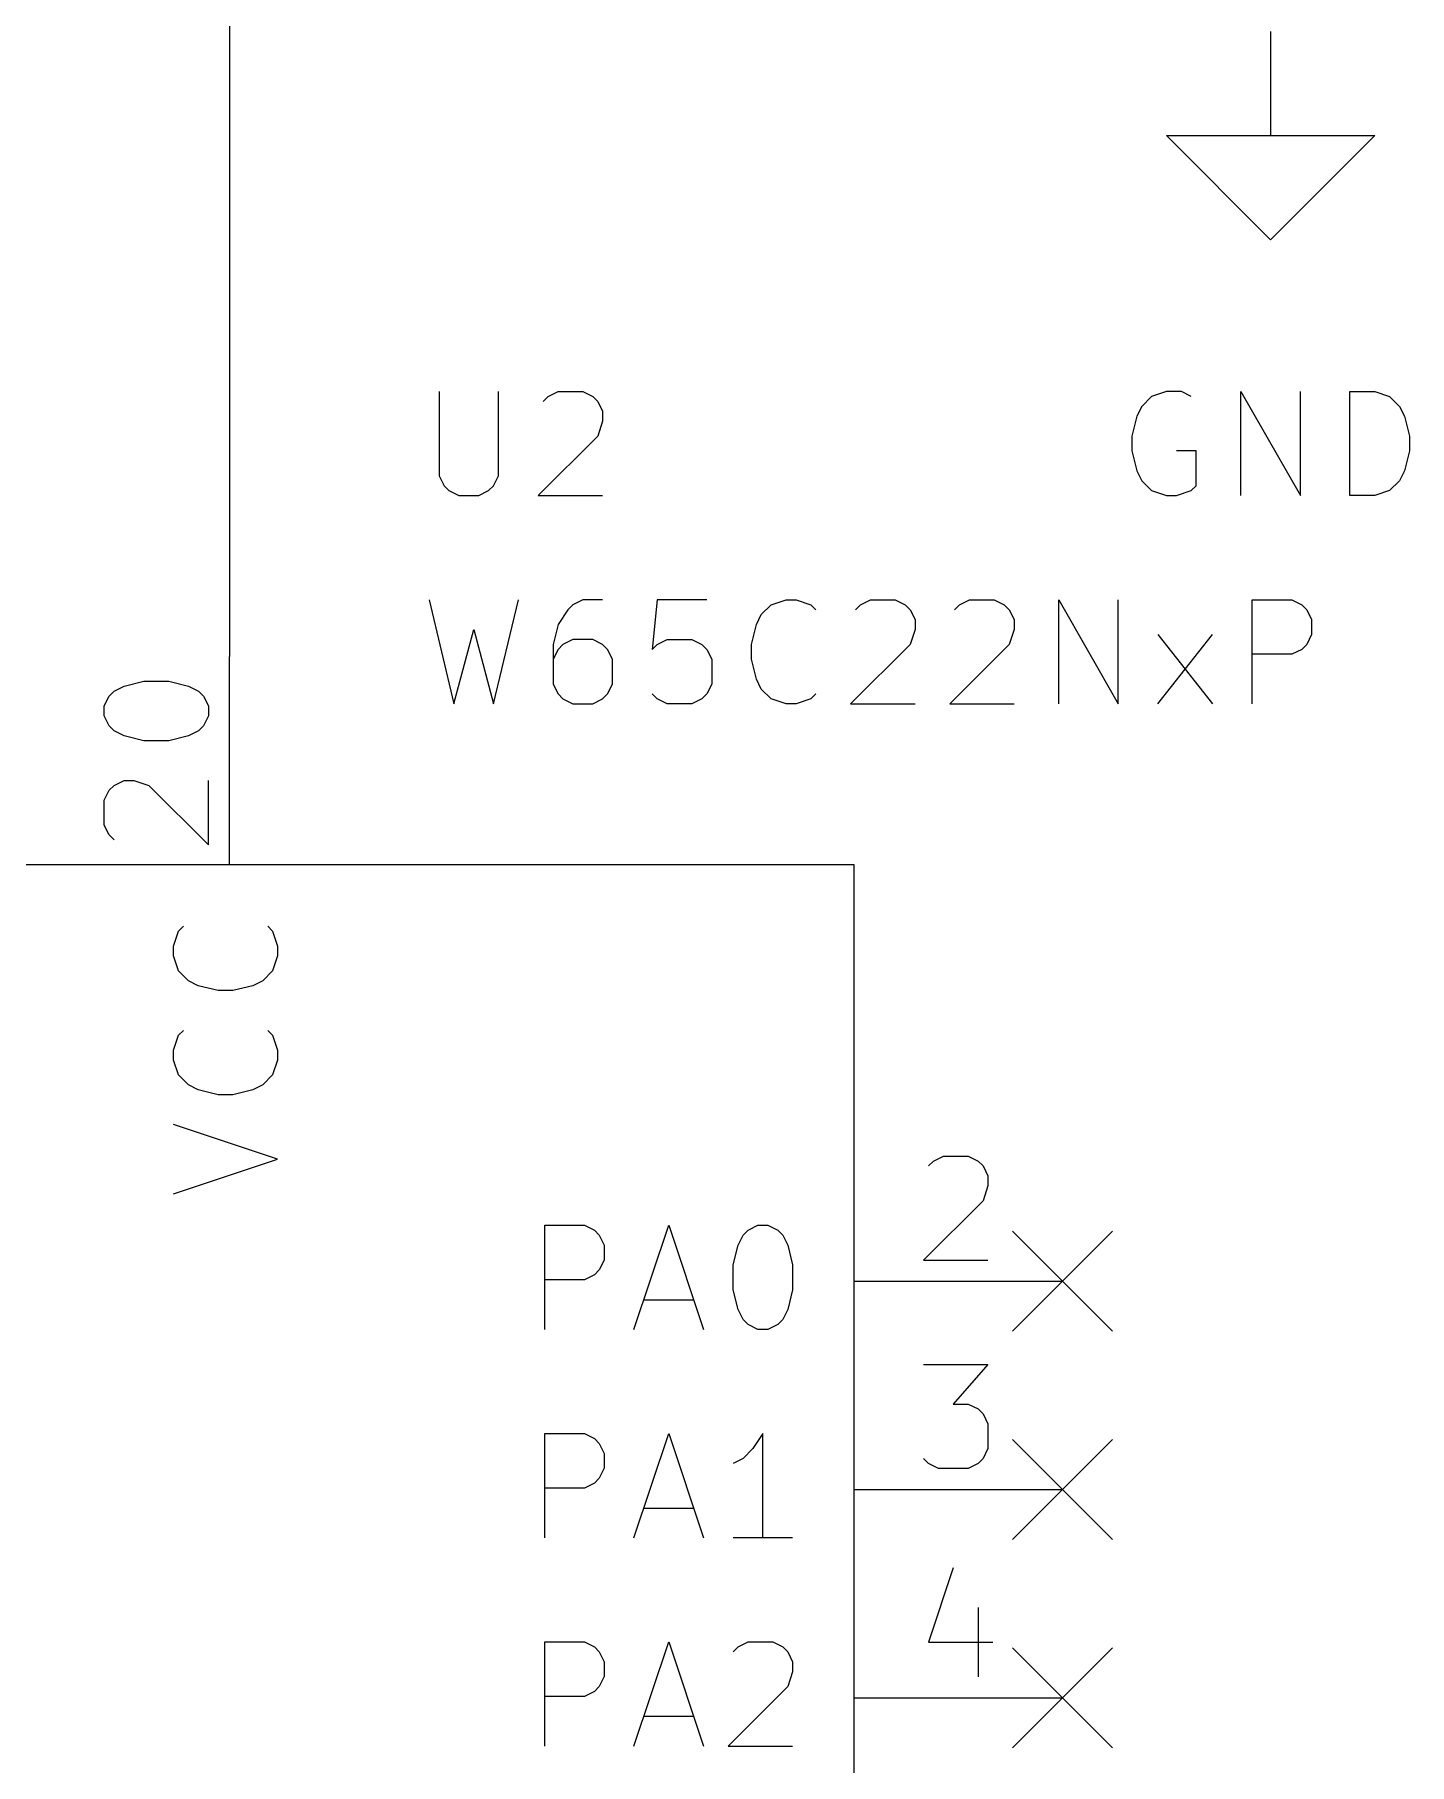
# Model space of a CAD drawing. Header units: millimetres. Extents: x 10 to 287, y -200 to -10.
# Drawn here: x 160.18 to 176.95, y -98.6 to -77.51 of the extents above; entities that cross this region are included whole.
import ezdxf

# ---------------------------------------------------------------- set-up
doc = ezdxf.new("R2010")
doc.units = ezdxf.units.MM
for name, color, linetype in [('BLUE', 174, 'CONTINUOUS'), ('GREENSIXTYFIVE', 129, 'CONTINUOUS'), ('LIGHTGREEN', 92, 'CONTINUOUS'), ('LIGHTRED', 12, 'CONTINUOUS'), ('RED', 14, 'CONTINUOUS'), ('WHITE', 250, 'CONTINUOUS')]:
    doc.layers.add(name, color=color, linetype=linetype)

msp = doc.modelspace()

# ---------------------------------------------------------------- linework, layer by layer
at = {"layer": 'BLUE', "linetype": 'CONTINUOUS'}
for p, q in [((172.1104, -92.1004), (173.3296, -93.3196)), ((173.3296, -92.1004), (172.1104, -93.3196)), ((172.1104, -94.6404), (173.3296, -95.8596)), ((173.3296, -94.6404), (172.1104, -95.8596)), ((172.1104, -97.1804), (173.3296, -98.3996)), ((173.3296, -97.1804), (172.1104, -98.3996))]:
    msp.add_line(p, q, dxfattribs=at)
at = {"layer": 'GREENSIXTYFIVE', "linetype": 'CONTINUOUS'}
for p, q in [((165.1168, -81.8592), (165.1168, -82.8873)), ((165.1168, -81.8592), (165.1168, -82.8873)), ((165.8425, -82.8873), (165.8425, -81.8592)), ((165.8425, -82.8873), (165.8425, -81.8592)), ((166.3869, -81.9802), (166.4473, -81.9197)), ((166.3869, -81.9802), (166.4473, -81.9197)), ((166.4473, -81.9197), (166.5683, -81.8592)), ((166.4473, -81.9197), (166.5683, -81.8592)), ((166.5683, -81.8592), (166.8707, -81.8592)), ((166.5683, -81.8592), (166.8707, -81.8592)), ((166.8707, -81.8592), (166.9916, -81.9197)), ((166.8707, -81.8592), (166.9916, -81.9197)), ((166.9916, -81.9197), (167.0521, -81.9802)), ((166.9916, -81.9197), (167.0521, -81.9802)), ((167.0521, -81.9802), (167.1126, -82.1011)), ((167.0521, -81.9802), (167.1126, -82.1011)), ((173.6876, -82.0407), (173.6271, -82.1616)), ((173.6876, -82.0407), (173.6271, -82.1616)), ((173.8086, -81.9197), (173.6876, -82.0407)), ((173.8086, -81.9197), (173.6876, -82.0407)), ((173.99, -81.8592), (173.8086, -81.9197)), ((173.99, -81.8592), (173.8086, -81.9197)), ((174.1714, -81.8592), (173.99, -81.8592)), ((174.1714, -81.8592), (173.99, -81.8592)), ((174.2924, -81.9197), (174.1714, -81.8592)), ((174.2924, -81.9197), (174.1714, -81.8592)), ((174.8971, -83.1292), (174.8971, -81.8592)), ((174.8971, -81.8592), (175.6228, -83.1292)), ((174.8971, -83.1292), (174.8971, -81.8592)), ((174.8971, -81.8592), (175.6228, -83.1292)), ((175.6228, -83.1292), (175.6228, -81.8592)), ((175.6228, -83.1292), (175.6228, -81.8592)), ((176.2276, -83.1292), (176.2276, -81.8592)), ((176.2276, -81.8592), (176.53, -81.8592)), ((176.2276, -83.1292), (176.2276, -81.8592)), ((176.2276, -81.8592), (176.53, -81.8592)), ((176.53, -81.8592), (176.7114, -81.9197)), ((176.53, -81.8592), (176.7114, -81.9197)), ((176.7114, -81.9197), (176.8324, -82.0407)), ((176.7114, -81.9197), (176.8324, -82.0407)), ((176.8324, -82.0407), (176.8929, -82.1616)), ((176.8324, -82.0407), (176.8929, -82.1616)), ((167.1126, -82.2221), (167.0521, -82.4035)), ((167.1126, -82.2221), (167.0521, -82.4035)), ((167.1126, -82.1011), (167.1126, -82.2221)), ((167.1126, -82.1011), (167.1126, -82.2221)), ((173.6271, -82.1616), (173.5667, -82.4035)), ((173.6271, -82.1616), (173.5667, -82.4035)), ((176.8929, -82.1616), (176.9533, -82.4035)), ((176.8929, -82.1616), (176.9533, -82.4035)), ((167.0521, -82.4035), (166.3264, -83.1292)), ((167.0521, -82.4035), (166.3264, -83.1292)), ((173.5667, -82.4035), (173.5667, -82.5849)), ((173.5667, -82.4035), (173.5667, -82.5849)), ((176.9533, -82.4035), (176.9533, -82.5849)), ((176.9533, -82.4035), (176.9533, -82.5849)), ((173.5667, -82.5849), (173.6271, -82.8268)), ((173.5667, -82.5849), (173.6271, -82.8268)), ((174.3528, -82.5849), (174.1109, -82.5849)), ((174.3528, -82.5849), (174.1109, -82.5849)), ((174.3528, -83.0083), (174.3528, -82.5849)), ((174.3528, -83.0083), (174.3528, -82.5849)), ((176.9533, -82.5849), (176.8929, -82.8268)), ((176.9533, -82.5849), (176.8929, -82.8268)), ((165.1168, -82.8873), (165.1773, -83.0083)), ((165.1168, -82.8873), (165.1773, -83.0083)), ((165.7821, -83.0083), (165.8425, -82.8873)), ((165.7821, -83.0083), (165.8425, -82.8873)), ((173.6271, -82.8268), (173.6876, -82.9478)), ((173.6271, -82.8268), (173.6876, -82.9478)), ((176.8929, -82.8268), (176.8324, -82.9478)), ((176.8929, -82.8268), (176.8324, -82.9478)), ((165.1773, -83.0083), (165.2378, -83.0688)), ((165.1773, -83.0083), (165.2378, -83.0688)), ((165.2378, -83.0688), (165.3587, -83.1292)), ((165.2378, -83.0688), (165.3587, -83.1292)), ((165.6006, -83.1292), (165.7216, -83.0688)), ((165.6006, -83.1292), (165.7216, -83.0688)), ((165.7216, -83.0688), (165.7821, -83.0083)), ((165.7216, -83.0688), (165.7821, -83.0083)), ((173.6876, -82.9478), (173.8086, -83.0688)), ((173.6876, -82.9478), (173.8086, -83.0688)), ((173.8086, -83.0688), (173.99, -83.1292)), ((173.8086, -83.0688), (173.99, -83.1292)), ((174.1109, -83.1292), (174.2924, -83.0688)), ((174.1109, -83.1292), (174.2924, -83.0688)), ((174.2924, -83.0688), (174.3528, -83.0083)), ((174.2924, -83.0688), (174.3528, -83.0083)), ((176.7114, -83.0688), (176.53, -83.1292)), ((176.7114, -83.0688), (176.53, -83.1292)), ((176.8324, -82.9478), (176.7114, -83.0688)), ((176.8324, -82.9478), (176.7114, -83.0688)), ((165.3587, -83.1292), (165.6006, -83.1292)), ((165.3587, -83.1292), (165.6006, -83.1292)), ((166.3264, -83.1292), (167.1126, -83.1292)), ((166.3264, -83.1292), (167.1126, -83.1292)), ((173.99, -83.1292), (174.1109, -83.1292)), ((173.99, -83.1292), (174.1109, -83.1292)), ((176.53, -83.1292), (176.2276, -83.1292)), ((176.53, -83.1292), (176.2276, -83.1292)), ((164.9959, -84.3992), (165.2983, -85.6692)), ((164.9959, -84.3992), (165.2983, -85.6692)), ((165.7821, -85.6692), (166.0845, -84.3992)), ((165.7821, -85.6692), (166.0845, -84.3992)), ((166.6892, -84.5202), (166.5682, -84.7016)), ((166.6892, -84.5202), (166.5682, -84.7016)), ((166.7497, -84.4597), (166.6892, -84.5202)), ((166.7497, -84.4597), (166.6892, -84.5202)), ((166.8706, -84.3992), (166.7497, -84.4597)), ((166.8706, -84.3992), (166.7497, -84.4597)), ((167.1125, -84.3992), (166.8706, -84.3992)), ((167.1125, -84.3992), (166.8706, -84.3992)), ((167.7777, -84.3992), (167.7173, -85.004)), ((167.7777, -84.3992), (167.7173, -85.004)), ((168.3825, -84.3992), (167.7777, -84.3992)), ((168.3825, -84.3992), (167.7777, -84.3992)), ((168.9872, -84.7016), (169.0477, -84.5807)), ((168.9872, -84.7016), (169.0477, -84.5807)), ((169.0477, -84.5807), (169.1687, -84.4597)), ((169.0477, -84.5807), (169.1687, -84.4597)), ((169.1687, -84.4597), (169.3501, -84.3992)), ((169.1687, -84.4597), (169.3501, -84.3992)), ((169.3501, -84.3992), (169.471, -84.3992)), ((169.3501, -84.3992), (169.471, -84.3992)), ((169.471, -84.3992), (169.6525, -84.4597)), ((169.471, -84.3992), (169.6525, -84.4597)), ((169.6525, -84.4597), (169.7129, -84.5202)), ((169.6525, -84.4597), (169.7129, -84.5202)), ((170.1968, -84.5202), (170.2572, -84.4597)), ((170.1968, -84.5202), (170.2572, -84.4597)), ((170.2572, -84.4597), (170.3782, -84.3992)), ((170.2572, -84.4597), (170.3782, -84.3992)), ((170.3782, -84.3992), (170.6806, -84.3992)), ((170.3782, -84.3992), (170.6806, -84.3992)), ((170.6806, -84.3992), (170.8015, -84.4597)), ((170.6806, -84.3992), (170.8015, -84.4597)), ((170.8015, -84.4597), (170.862, -84.5202)), ((170.8015, -84.4597), (170.862, -84.5202)), ((170.862, -84.5202), (170.9225, -84.6411)), ((170.862, -84.5202), (170.9225, -84.6411)), ((171.4063, -84.5202), (171.4667, -84.4597)), ((171.4063, -84.5202), (171.4667, -84.4597)), ((171.4667, -84.4597), (171.5877, -84.3992)), ((171.4667, -84.4597), (171.5877, -84.3992)), ((171.5877, -84.3992), (171.8901, -84.3992)), ((171.5877, -84.3992), (171.8901, -84.3992)), ((171.8901, -84.3992), (172.011, -84.4597)), ((171.8901, -84.3992), (172.011, -84.4597)), ((172.011, -84.4597), (172.0715, -84.5202)), ((172.011, -84.4597), (172.0715, -84.5202)), ((172.0715, -84.5202), (172.132, -84.6411)), ((172.0715, -84.5202), (172.132, -84.6411)), ((172.6762, -85.6692), (172.6762, -84.3992)), ((172.6762, -84.3992), (173.4019, -85.6692)), ((172.6762, -85.6692), (172.6762, -84.3992)), ((172.6762, -84.3992), (173.4019, -85.6692)), ((173.4019, -85.6692), (173.4019, -84.3992)), ((173.4019, -85.6692), (173.4019, -84.3992)), ((175.0348, -85.6692), (175.0348, -84.3992)), ((175.0348, -84.3992), (175.5186, -84.3992)), ((175.0348, -85.6692), (175.0348, -84.3992)), ((175.0348, -84.3992), (175.5186, -84.3992)), ((175.5186, -84.3992), (175.6396, -84.4597)), ((175.5186, -84.3992), (175.6396, -84.4597)), ((175.6396, -84.4597), (175.7001, -84.5202)), ((175.6396, -84.4597), (175.7001, -84.5202)), ((175.7001, -84.5202), (175.7605, -84.6411)), ((175.7001, -84.5202), (175.7605, -84.6411)), ((165.2983, -85.6692), (165.5402, -84.7621)), ((165.2983, -85.6692), (165.5402, -84.7621)), ((165.5402, -84.7621), (165.7821, -85.6692)), ((165.5402, -84.7621), (165.7821, -85.6692)), ((166.5682, -84.7016), (166.5078, -84.9435)), ((166.5682, -84.7016), (166.5078, -84.9435)), ((168.9268, -84.9435), (168.9872, -84.7016)), ((168.9268, -84.9435), (168.9872, -84.7016)), ((170.9225, -84.7621), (170.862, -84.9435)), ((170.9225, -84.7621), (170.862, -84.9435)), ((170.9225, -84.6411), (170.9225, -84.7621)), ((170.9225, -84.6411), (170.9225, -84.7621)), ((172.132, -84.7621), (172.0715, -84.9435)), ((172.132, -84.7621), (172.0715, -84.9435)), ((172.132, -84.6411), (172.132, -84.7621)), ((172.132, -84.6411), (172.132, -84.7621)), ((175.7605, -84.6411), (175.7605, -84.8226)), ((175.7605, -84.6411), (175.7605, -84.8226)), ((166.5078, -84.9435), (166.5078, -85.4273)), ((166.5078, -84.9435), (166.5078, -85.4273)), ((166.5682, -85.004), (166.5078, -85.1249)), ((166.5682, -85.004), (166.5078, -85.1249)), ((166.6287, -84.9435), (166.5682, -85.004)), ((166.6287, -84.9435), (166.5682, -85.004)), ((166.7497, -84.883), (166.6287, -84.9435)), ((166.7497, -84.883), (166.6287, -84.9435)), ((166.9916, -84.883), (166.7497, -84.883)), ((166.9916, -84.883), (166.7497, -84.883)), ((167.1125, -84.9435), (166.9916, -84.883)), ((167.1125, -84.9435), (166.9916, -84.883)), ((167.173, -85.004), (167.1125, -84.9435)), ((167.173, -85.004), (167.1125, -84.9435)), ((167.2335, -85.1249), (167.173, -85.004)), ((167.2335, -85.1249), (167.173, -85.004)), ((167.7173, -85.004), (167.7777, -84.9435)), ((167.7173, -85.004), (167.7777, -84.9435)), ((167.7777, -84.9435), (167.8987, -84.883)), ((167.7777, -84.9435), (167.8987, -84.883)), ((167.8987, -84.883), (168.2011, -84.883)), ((167.8987, -84.883), (168.2011, -84.883)), ((168.2011, -84.883), (168.322, -84.9435)), ((168.2011, -84.883), (168.322, -84.9435)), ((168.322, -84.9435), (168.3825, -85.004)), ((168.322, -84.9435), (168.3825, -85.004)), ((168.3825, -85.004), (168.443, -85.1249)), ((168.3825, -85.004), (168.443, -85.1249)), ((168.9268, -85.1249), (168.9268, -84.9435)), ((168.9268, -85.1249), (168.9268, -84.9435)), ((170.862, -84.9435), (170.1363, -85.6692)), ((170.862, -84.9435), (170.1363, -85.6692)), ((172.0715, -84.9435), (171.3458, -85.6692)), ((172.0715, -84.9435), (171.3458, -85.6692)), ((173.8858, -85.6692), (174.551, -84.8226)), ((173.8858, -84.8226), (174.551, -85.6692)), ((173.8858, -85.6692), (174.551, -84.8226)), ((173.8858, -84.8226), (174.551, -85.6692)), ((175.6396, -85.004), (175.5186, -85.0645)), ((175.6396, -85.004), (175.5186, -85.0645)), ((175.7001, -84.9435), (175.6396, -85.004)), ((175.7001, -84.9435), (175.6396, -85.004)), ((175.7605, -84.8226), (175.7001, -84.9435)), ((175.7605, -84.8226), (175.7001, -84.9435)), ((167.2335, -85.4273), (167.2335, -85.1249)), ((167.2335, -85.4273), (167.2335, -85.1249)), ((168.443, -85.1249), (168.443, -85.4273)), ((168.443, -85.1249), (168.443, -85.4273)), ((168.9872, -85.3668), (168.9268, -85.1249)), ((168.9872, -85.3668), (168.9268, -85.1249)), ((175.5186, -85.0645), (175.0348, -85.0645)), ((175.5186, -85.0645), (175.0348, -85.0645)), ((166.5078, -85.4273), (166.5682, -85.5483)), ((166.5078, -85.4273), (166.5682, -85.5483)), ((167.173, -85.5483), (167.2335, -85.4273)), ((167.173, -85.5483), (167.2335, -85.4273)), ((168.443, -85.4273), (168.3825, -85.5483)), ((168.443, -85.4273), (168.3825, -85.5483)), ((169.0477, -85.4878), (168.9872, -85.3668)), ((169.0477, -85.4878), (168.9872, -85.3668)), ((166.5682, -85.5483), (166.6287, -85.6088)), ((166.5682, -85.5483), (166.6287, -85.6088)), ((166.6287, -85.6088), (166.7497, -85.6692)), ((166.6287, -85.6088), (166.7497, -85.6692)), ((166.9916, -85.6692), (167.1125, -85.6088)), ((166.9916, -85.6692), (167.1125, -85.6088)), ((167.1125, -85.6088), (167.173, -85.5483)), ((167.1125, -85.6088), (167.173, -85.5483)), ((167.7777, -85.6088), (167.7173, -85.5483)), ((167.7777, -85.6088), (167.7173, -85.5483)), ((167.8987, -85.6692), (167.7777, -85.6088)), ((167.8987, -85.6692), (167.7777, -85.6088)), ((168.322, -85.6088), (168.2011, -85.6692)), ((168.322, -85.6088), (168.2011, -85.6692)), ((168.3825, -85.5483), (168.322, -85.6088)), ((168.3825, -85.5483), (168.322, -85.6088)), ((169.1687, -85.6088), (169.0477, -85.4878)), ((169.1687, -85.6088), (169.0477, -85.4878)), ((169.3501, -85.6692), (169.1687, -85.6088)), ((169.3501, -85.6692), (169.1687, -85.6088)), ((169.6525, -85.6088), (169.471, -85.6692)), ((169.6525, -85.6088), (169.471, -85.6692)), ((169.7129, -85.5483), (169.6525, -85.6088)), ((169.7129, -85.5483), (169.6525, -85.6088)), ((166.7497, -85.6692), (166.9916, -85.6692)), ((166.7497, -85.6692), (166.9916, -85.6692)), ((168.2011, -85.6692), (167.8987, -85.6692)), ((168.2011, -85.6692), (167.8987, -85.6692)), ((169.471, -85.6692), (169.3501, -85.6692)), ((169.471, -85.6692), (169.3501, -85.6692)), ((170.1363, -85.6692), (170.9225, -85.6692)), ((170.1363, -85.6692), (170.9225, -85.6692)), ((171.3458, -85.6692), (172.132, -85.6692)), ((171.3458, -85.6692), (172.132, -85.6692)), ((161.938, -88.4403), (161.9985, -88.3799)), ((161.938, -88.4403), (161.9985, -88.3799)), ((163.0266, -88.3799), (163.0871, -88.4403)), ((163.0266, -88.3799), (163.0871, -88.4403)), ((161.8775, -88.6218), (161.938, -88.4403)), ((161.8775, -88.6218), (161.938, -88.4403)), ((163.0871, -88.4403), (163.1475, -88.6218)), ((163.0871, -88.4403), (163.1475, -88.6218)), ((161.8775, -88.7427), (161.8775, -88.6218)), ((161.8775, -88.7427), (161.8775, -88.6218)), ((161.938, -88.9241), (161.8775, -88.7427)), ((161.938, -88.9241), (161.8775, -88.7427)), ((163.1475, -88.7427), (163.0871, -88.9241)), ((163.1475, -88.7427), (163.0871, -88.9241)), ((163.1475, -88.6218), (163.1475, -88.7427)), ((163.1475, -88.6218), (163.1475, -88.7427)), ((162.059, -89.0451), (161.938, -88.9241)), ((162.059, -89.0451), (161.938, -88.9241)), ((163.0871, -88.9241), (162.9661, -89.0451)), ((163.0871, -88.9241), (162.9661, -89.0451)), ((162.1799, -89.1056), (162.059, -89.0451)), ((162.1799, -89.1056), (162.059, -89.0451)), ((162.4218, -89.166), (162.1799, -89.1056)), ((162.4218, -89.166), (162.1799, -89.1056)), ((162.6032, -89.166), (162.4218, -89.166)), ((162.6032, -89.166), (162.4218, -89.166)), ((162.8451, -89.1056), (162.6032, -89.166)), ((162.8451, -89.1056), (162.6032, -89.166)), ((162.9661, -89.0451), (162.8451, -89.1056)), ((162.9661, -89.0451), (162.8451, -89.1056)), ((161.8775, -89.8918), (161.938, -89.7103)), ((161.8775, -89.8918), (161.938, -89.7103)), ((161.938, -89.7103), (161.9985, -89.6499)), ((161.938, -89.7103), (161.9985, -89.6499)), ((163.0266, -89.6499), (163.0871, -89.7103)), ((163.0266, -89.6499), (163.0871, -89.7103)), ((163.0871, -89.7103), (163.1475, -89.8918)), ((163.0871, -89.7103), (163.1475, -89.8918)), ((161.8775, -90.0127), (161.8775, -89.8918)), ((161.8775, -90.0127), (161.8775, -89.8918)), ((161.938, -90.1941), (161.8775, -90.0127)), ((161.938, -90.1941), (161.8775, -90.0127)), ((163.1475, -90.0127), (163.0871, -90.1941)), ((163.1475, -90.0127), (163.0871, -90.1941)), ((163.1475, -89.8918), (163.1475, -90.0127)), ((163.1475, -89.8918), (163.1475, -90.0127)), ((162.059, -90.3151), (161.938, -90.1941)), ((162.059, -90.3151), (161.938, -90.1941)), ((163.0871, -90.1941), (162.9661, -90.3151)), ((163.0871, -90.1941), (162.9661, -90.3151)), ((162.1799, -90.3756), (162.059, -90.3151)), ((162.1799, -90.3756), (162.059, -90.3151)), ((162.4218, -90.436), (162.1799, -90.3756)), ((162.4218, -90.436), (162.1799, -90.3756)), ((162.6032, -90.436), (162.4218, -90.436)), ((162.6032, -90.436), (162.4218, -90.436)), ((162.8451, -90.3756), (162.6032, -90.436)), ((162.8451, -90.3756), (162.6032, -90.436)), ((162.9661, -90.3151), (162.8451, -90.3756)), ((162.9661, -90.3151), (162.8451, -90.3756)), ((163.1475, -91.2223), (161.8775, -90.7989)), ((163.1475, -91.2223), (161.8775, -90.7989)), ((161.8775, -91.6456), (163.1475, -91.2223)), ((161.8775, -91.6456), (163.1475, -91.2223)), ((166.4062, -93.2975), (166.4062, -92.0275)), ((166.4062, -92.0275), (166.89, -92.0275)), ((166.4062, -93.2975), (166.4062, -92.0275)), ((166.4062, -92.0275), (166.89, -92.0275)), ((166.89, -92.0275), (167.011, -92.088)), ((166.89, -92.0275), (167.011, -92.088)), ((167.011, -92.088), (167.0715, -92.1485)), ((167.011, -92.088), (167.0715, -92.1485)), ((167.0715, -92.1485), (167.1319, -92.2694)), ((167.0715, -92.1485), (167.1319, -92.2694)), ((167.4948, -93.2975), (167.9181, -92.0275)), ((167.4948, -93.2975), (167.9181, -92.0275)), ((167.9181, -92.0275), (168.3415, -93.2975)), ((167.9181, -92.0275), (168.3415, -93.2975)), ((168.7648, -92.2694), (168.8253, -92.1485)), ((168.7648, -92.2694), (168.8253, -92.1485)), ((168.8253, -92.1485), (168.8858, -92.088)), ((168.8253, -92.1485), (168.8858, -92.088)), ((168.8858, -92.088), (169.0067, -92.0275)), ((168.8858, -92.088), (169.0067, -92.0275)), ((169.0067, -92.0275), (169.1277, -92.0275)), ((169.0067, -92.0275), (169.1277, -92.0275)), ((169.1277, -92.0275), (169.2486, -92.088)), ((169.1277, -92.0275), (169.2486, -92.088)), ((169.2486, -92.088), (169.3091, -92.1485)), ((169.2486, -92.088), (169.3091, -92.1485)), ((169.3091, -92.1485), (169.3696, -92.2694)), ((169.3091, -92.1485), (169.3696, -92.2694)), ((167.1319, -92.2694), (167.1319, -92.4509)), ((167.1319, -92.2694), (167.1319, -92.4509)), ((168.7044, -92.5113), (168.7648, -92.2694)), ((168.7044, -92.5113), (168.7648, -92.2694)), ((169.3696, -92.2694), (169.4301, -92.5113)), ((169.3696, -92.2694), (169.4301, -92.5113)), ((167.0715, -92.5718), (167.011, -92.6323)), ((167.0715, -92.5718), (167.011, -92.6323)), ((167.1319, -92.4509), (167.0715, -92.5718)), ((167.1319, -92.4509), (167.0715, -92.5718)), ((168.7044, -92.8137), (168.7044, -92.5113)), ((168.7044, -92.8137), (168.7044, -92.5113)), ((169.4301, -92.5113), (169.4301, -92.8137)), ((169.4301, -92.5113), (169.4301, -92.8137)), ((166.89, -92.6928), (166.4062, -92.6928)), ((166.89, -92.6928), (166.4062, -92.6928)), ((167.011, -92.6323), (166.89, -92.6928)), ((167.011, -92.6323), (166.89, -92.6928)), ((167.6158, -92.9347), (168.2205, -92.9347)), ((167.6158, -92.9347), (168.2205, -92.9347)), ((168.7648, -93.0556), (168.7044, -92.8137)), ((168.7648, -93.0556), (168.7044, -92.8137)), ((169.4301, -92.8137), (169.3696, -93.0556)), ((169.4301, -92.8137), (169.3696, -93.0556)), ((168.8253, -93.1766), (168.7648, -93.0556)), ((168.8253, -93.1766), (168.7648, -93.0556)), ((168.8858, -93.2371), (168.8253, -93.1766)), ((168.8858, -93.2371), (168.8253, -93.1766)), ((169.3091, -93.1766), (169.2486, -93.2371)), ((169.3091, -93.1766), (169.2486, -93.2371)), ((169.3696, -93.0556), (169.3091, -93.1766)), ((169.3696, -93.0556), (169.3091, -93.1766)), ((169.0067, -93.2975), (168.8858, -93.2371)), ((169.0067, -93.2975), (168.8858, -93.2371)), ((169.1277, -93.2975), (169.0067, -93.2975)), ((169.1277, -93.2975), (169.0067, -93.2975)), ((169.2486, -93.2371), (169.1277, -93.2975)), ((169.2486, -93.2371), (169.1277, -93.2975)), ((166.4062, -95.8375), (166.4062, -94.5675)), ((166.4062, -94.5675), (166.89, -94.5675)), ((166.4062, -95.8375), (166.4062, -94.5675)), ((166.4062, -94.5675), (166.89, -94.5675)), ((166.89, -94.5675), (167.011, -94.628)), ((166.89, -94.5675), (167.011, -94.628)), ((167.011, -94.628), (167.0715, -94.6885)), ((167.011, -94.628), (167.0715, -94.6885)), ((167.0715, -94.6885), (167.1319, -94.8094)), ((167.0715, -94.6885), (167.1319, -94.8094)), ((167.4948, -95.8375), (167.9181, -94.5675)), ((167.4948, -95.8375), (167.9181, -94.5675)), ((167.9181, -94.5675), (168.3415, -95.8375)), ((167.9181, -94.5675), (168.3415, -95.8375)), ((169.0672, -94.5675), (168.9463, -94.749)), ((169.0672, -94.5675), (168.9463, -94.749)), ((169.0672, -95.8375), (169.0672, -94.5675)), ((169.0672, -95.8375), (169.0672, -94.5675)), ((167.1319, -94.8094), (167.1319, -94.9909)), ((167.1319, -94.8094), (167.1319, -94.9909)), ((168.8253, -94.8699), (168.7044, -94.9304)), ((168.8253, -94.8699), (168.7044, -94.9304)), ((168.9463, -94.749), (168.8253, -94.8699)), ((168.9463, -94.749), (168.8253, -94.8699)), ((167.0715, -95.1118), (167.011, -95.1723)), ((167.0715, -95.1118), (167.011, -95.1723)), ((167.1319, -94.9909), (167.0715, -95.1118)), ((167.1319, -94.9909), (167.0715, -95.1118)), ((166.89, -95.2328), (166.4062, -95.2328)), ((166.89, -95.2328), (166.4062, -95.2328)), ((167.011, -95.1723), (166.89, -95.2328)), ((167.011, -95.1723), (166.89, -95.2328)), ((167.6158, -95.4747), (168.2205, -95.4747)), ((167.6158, -95.4747), (168.2205, -95.4747)), ((169.4301, -95.8375), (168.7044, -95.8375)), ((169.4301, -95.8375), (168.7044, -95.8375)), ((166.4062, -98.3775), (166.4062, -97.1075)), ((166.4062, -97.1075), (166.89, -97.1075)), ((166.4062, -98.3775), (166.4062, -97.1075)), ((166.4062, -97.1075), (166.89, -97.1075)), ((166.89, -97.1075), (167.011, -97.168)), ((166.89, -97.1075), (167.011, -97.168)), ((167.011, -97.168), (167.0715, -97.2285)), ((167.011, -97.168), (167.0715, -97.2285)), ((167.0715, -97.2285), (167.1319, -97.3494)), ((167.0715, -97.2285), (167.1319, -97.3494)), ((167.4948, -98.3775), (167.9181, -97.1075)), ((167.4948, -98.3775), (167.9181, -97.1075)), ((167.9181, -97.1075), (168.3415, -98.3775)), ((167.9181, -97.1075), (168.3415, -98.3775)), ((168.7044, -97.2285), (168.7648, -97.168)), ((168.7044, -97.2285), (168.7648, -97.168)), ((168.7648, -97.168), (168.8858, -97.1075)), ((168.7648, -97.168), (168.8858, -97.1075)), ((168.8858, -97.1075), (169.1882, -97.1075)), ((168.8858, -97.1075), (169.1882, -97.1075)), ((169.1882, -97.1075), (169.3091, -97.168)), ((169.1882, -97.1075), (169.3091, -97.168)), ((169.3091, -97.168), (169.3696, -97.2285)), ((169.3091, -97.168), (169.3696, -97.2285)), ((169.3696, -97.2285), (169.4301, -97.3494)), ((169.3696, -97.2285), (169.4301, -97.3494)), ((167.1319, -97.3494), (167.1319, -97.5309)), ((167.1319, -97.3494), (167.1319, -97.5309)), ((169.4301, -97.3494), (169.4301, -97.4704)), ((169.4301, -97.3494), (169.4301, -97.4704)), ((167.0715, -97.6518), (167.011, -97.7123)), ((167.0715, -97.6518), (167.011, -97.7123)), ((167.1319, -97.5309), (167.0715, -97.6518)), ((167.1319, -97.5309), (167.0715, -97.6518)), ((169.3696, -97.6518), (168.6439, -98.3775)), ((169.3696, -97.6518), (168.6439, -98.3775)), ((169.4301, -97.4704), (169.3696, -97.6518)), ((169.4301, -97.4704), (169.3696, -97.6518)), ((166.89, -97.7728), (166.4062, -97.7728)), ((166.89, -97.7728), (166.4062, -97.7728)), ((167.011, -97.7123), (166.89, -97.7728)), ((167.011, -97.7123), (166.89, -97.7728)), ((167.6158, -98.0147), (168.2205, -98.0147)), ((167.6158, -98.0147), (168.2205, -98.0147)), ((168.6439, -98.3775), (169.4301, -98.3775)), ((168.6439, -98.3775), (169.4301, -98.3775))]:
    msp.add_line(p, q, dxfattribs=at)
at = {"layer": 'LIGHTGREEN', "linetype": 'CONTINUOUS'}
msp.add_line((162.56, -74.93), (162.56, -85.09), dxfattribs=at)
at = {"layer": 'LIGHTRED', "linetype": 'CONTINUOUS'}
for p, q in [((161.2748, -85.4528), (161.5167, -85.3923)), ((161.2748, -85.4528), (161.5167, -85.3923)), ((161.5167, -85.3923), (161.8191, -85.3923)), ((161.5167, -85.3923), (161.8191, -85.3923)), ((161.8191, -85.3923), (162.061, -85.4528)), ((161.8191, -85.3923), (162.061, -85.4528)), ((161.0329, -85.6947), (161.0934, -85.5738)), ((161.0329, -85.6947), (161.0934, -85.5738)), ((161.0934, -85.5738), (161.1539, -85.5133)), ((161.0934, -85.5738), (161.1539, -85.5133)), ((161.1539, -85.5133), (161.2748, -85.4528)), ((161.1539, -85.5133), (161.2748, -85.4528)), ((162.061, -85.4528), (162.182, -85.5133)), ((162.061, -85.4528), (162.182, -85.5133)), ((162.182, -85.5133), (162.2425, -85.5738)), ((162.182, -85.5133), (162.2425, -85.5738)), ((162.2425, -85.5738), (162.3029, -85.6947)), ((162.2425, -85.5738), (162.3029, -85.6947)), ((161.0329, -85.8157), (161.0329, -85.6947)), ((161.0329, -85.8157), (161.0329, -85.6947)), ((161.0934, -85.9366), (161.0329, -85.8157)), ((161.0934, -85.9366), (161.0329, -85.8157)), ((162.3029, -85.8157), (162.2425, -85.9366)), ((162.3029, -85.8157), (162.2425, -85.9366)), ((162.3029, -85.6947), (162.3029, -85.8157)), ((162.3029, -85.6947), (162.3029, -85.8157)), ((161.1539, -85.9971), (161.0934, -85.9366)), ((161.1539, -85.9971), (161.0934, -85.9366)), ((161.2748, -86.0576), (161.1539, -85.9971)), ((161.2748, -86.0576), (161.1539, -85.9971)), ((161.5167, -86.118), (161.2748, -86.0576)), ((161.5167, -86.118), (161.2748, -86.0576)), ((162.061, -86.0576), (161.8191, -86.118)), ((162.061, -86.0576), (161.8191, -86.118)), ((162.182, -85.9971), (162.061, -86.0576)), ((162.182, -85.9971), (162.061, -86.0576)), ((162.2425, -85.9366), (162.182, -85.9971)), ((162.2425, -85.9366), (162.182, -85.9971)), ((161.8191, -86.118), (161.5167, -86.118)), ((161.8191, -86.118), (161.5167, -86.118)), ((161.0934, -86.7228), (161.1539, -86.6623)), ((161.0934, -86.7228), (161.1539, -86.6623)), ((161.1539, -86.6623), (161.2748, -86.6018)), ((161.1539, -86.6623), (161.2748, -86.6018)), ((161.2748, -86.6018), (161.3958, -86.6018)), ((161.2748, -86.6018), (161.3958, -86.6018)), ((161.3958, -86.6018), (161.5772, -86.6623)), ((161.3958, -86.6018), (161.5772, -86.6623)), ((161.5772, -86.6623), (162.3029, -87.388)), ((161.5772, -86.6623), (162.3029, -87.388)), ((162.3029, -87.388), (162.3029, -86.6018)), ((162.3029, -87.388), (162.3029, -86.6018)), ((161.0329, -86.8437), (161.0934, -86.7228)), ((161.0329, -86.8437), (161.0934, -86.7228)), ((161.0329, -87.1461), (161.0329, -86.8437)), ((161.0329, -87.1461), (161.0329, -86.8437)), ((161.0934, -87.2671), (161.0329, -87.1461)), ((161.0934, -87.2671), (161.0329, -87.1461)), ((161.1539, -87.3275), (161.0934, -87.2671)), ((161.1539, -87.3275), (161.0934, -87.2671)), ((171.0872, -91.3039), (171.1476, -91.2434)), ((171.0872, -91.3039), (171.1476, -91.2434)), ((171.1476, -91.2434), (171.2686, -91.1829)), ((171.1476, -91.2434), (171.2686, -91.1829)), ((171.2686, -91.1829), (171.571, -91.1829)), ((171.2686, -91.1829), (171.571, -91.1829)), ((171.571, -91.1829), (171.6919, -91.2434)), ((171.571, -91.1829), (171.6919, -91.2434)), ((171.6919, -91.2434), (171.7524, -91.3039)), ((171.6919, -91.2434), (171.7524, -91.3039)), ((171.7524, -91.3039), (171.8129, -91.4248)), ((171.7524, -91.3039), (171.8129, -91.4248)), ((171.8129, -91.5458), (171.7524, -91.7272)), ((171.8129, -91.5458), (171.7524, -91.7272)), ((171.8129, -91.4248), (171.8129, -91.5458)), ((171.8129, -91.4248), (171.8129, -91.5458)), ((171.7524, -91.7272), (171.0267, -92.4529)), ((171.7524, -91.7272), (171.0267, -92.4529)), ((171.0267, -92.4529), (171.8129, -92.4529)), ((171.0267, -92.4529), (171.8129, -92.4529)), ((171.0267, -93.7229), (171.8129, -93.7229)), ((171.0267, -93.7229), (171.8129, -93.7229)), ((171.8129, -93.7229), (171.3895, -94.2067)), ((171.8129, -93.7229), (171.3895, -94.2067)), ((171.3895, -94.2067), (171.571, -94.2067)), ((171.3895, -94.2067), (171.571, -94.2067)), ((171.571, -94.2067), (171.6919, -94.2672)), ((171.571, -94.2067), (171.6919, -94.2672)), ((171.6919, -94.2672), (171.7524, -94.3277)), ((171.6919, -94.2672), (171.7524, -94.3277)), ((171.7524, -94.3277), (171.8129, -94.4486)), ((171.7524, -94.3277), (171.8129, -94.4486)), ((171.8129, -94.4486), (171.8129, -94.751)), ((171.8129, -94.4486), (171.8129, -94.751)), ((171.0872, -94.9325), (171.0267, -94.872)), ((171.0872, -94.9325), (171.0267, -94.872)), ((171.7524, -94.872), (171.6919, -94.9325)), ((171.7524, -94.872), (171.6919, -94.9325)), ((171.8129, -94.751), (171.7524, -94.872)), ((171.8129, -94.751), (171.7524, -94.872)), ((171.2081, -94.9929), (171.0872, -94.9325)), ((171.2081, -94.9929), (171.0872, -94.9325)), ((171.571, -94.9929), (171.2081, -94.9929)), ((171.571, -94.9929), (171.2081, -94.9929)), ((171.6919, -94.9325), (171.571, -94.9929)), ((171.6919, -94.9325), (171.571, -94.9929)), ((171.3895, -96.2025), (171.0872, -97.1096)), ((171.3895, -96.2025), (171.0872, -97.1096)), ((171.6919, -96.6863), (171.6919, -97.5329)), ((171.6919, -96.6863), (171.6919, -97.5329)), ((171.0872, -97.1096), (171.8733, -97.1096)), ((171.0872, -97.1096), (171.8733, -97.1096))]:
    msp.add_line(p, q, dxfattribs=at)
at = {"layer": 'RED', "linetype": 'CONTINUOUS'}
for p, q in [((175.26, -77.47), (175.26, -78.74)), ((175.26, -80.01), (173.99, -78.74)), ((173.99, -78.74), (175.26, -78.74)), ((175.26, -78.74), (176.53, -78.74)), ((176.53, -78.74), (175.26, -80.01)), ((162.56, -87.63), (162.56, -85.09)), ((162.56, -87.63), (162.56, -85.09)), ((170.18, -87.63), (154.94, -87.63)), ((170.18, -153.67), (170.18, -87.63)), ((170.18, -92.71), (172.72, -92.71)), ((170.18, -92.71), (172.72, -92.71)), ((170.18, -95.25), (172.72, -95.25)), ((170.18, -95.25), (172.72, -95.25)), ((170.18, -97.79), (172.72, -97.79)), ((170.18, -97.79), (172.72, -97.79))]:
    msp.add_line(p, q, dxfattribs=at)
at = {"layer": 'WHITE', "linetype": 'CONTINUOUS'}
for p, q in [((170.18, -87.63), (154.94, -87.63)), ((170.18, -153.67), (170.18, -87.63))]:
    msp.add_line(p, q, dxfattribs=at)

doc.saveas('drawing.dxf')
